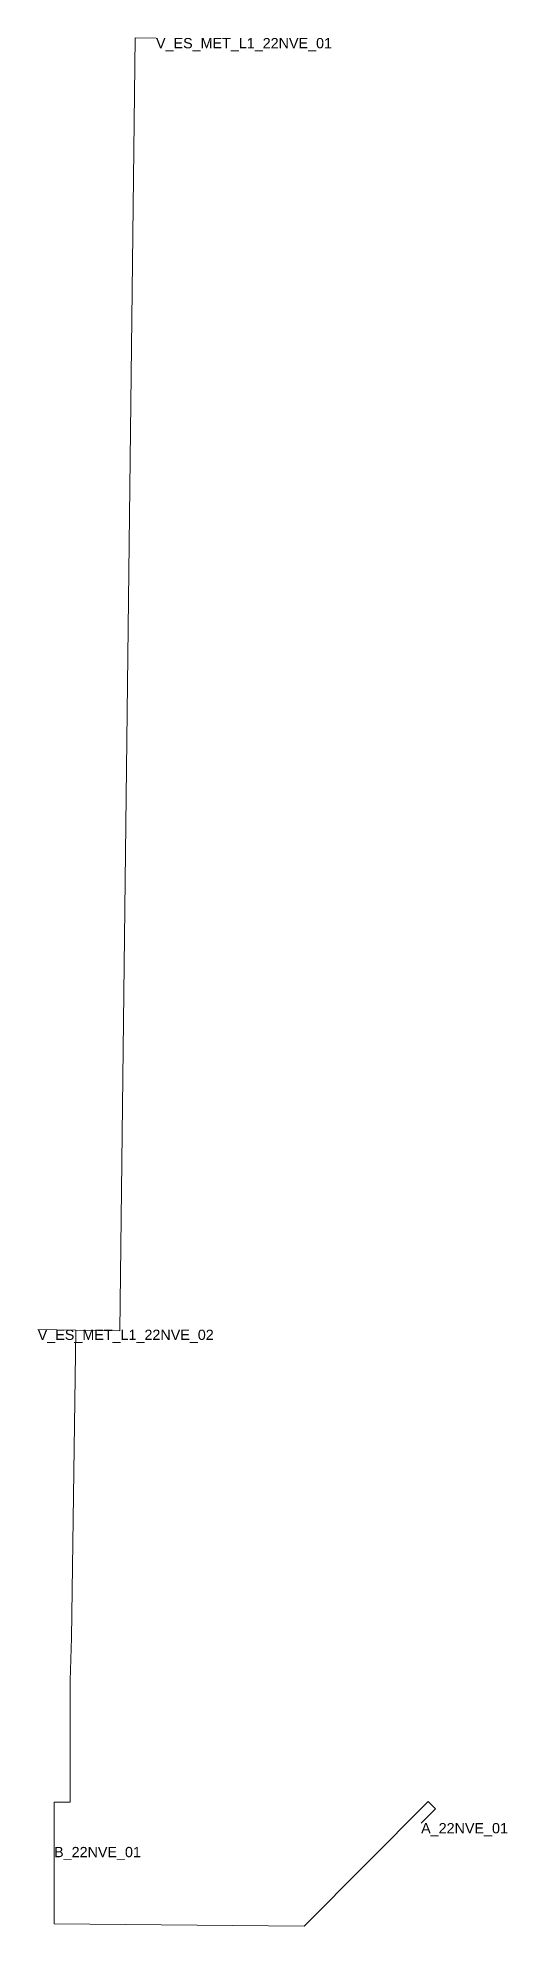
# Model space of a CAD drawing. Header units: metres. Extents: x 432058.6 to 432081.5, y 4585217.5 to 4585309.5.
import ezdxf
from ezdxf.enums import TextEntityAlignment as Align

# ---------------------------------------------------------------- set-up
doc = ezdxf.new("R2010")
doc.units = ezdxf.units.M
doc.header["$MEASUREMENT"] = 0
for name, color, linetype, lineweight, true_color in [('01_A_AccesTren_t', 40, 'Continuous', 0, 0xffd600), ('01_C_AccesExt_t', 251, 'Continuous', 0, 0x646464), ('01_I_Ascensor_l', 251, 'Continuous', 0, 0x646464), ('01_I_BarreraTarifaria_t', 251, 'Continuous', 0, 0x646464), ('01_I_Horitzontal_l', 251, 'Continuous', 0, 0x646464)]:
    doc.layers.add(name, color=color, linetype=linetype, lineweight=lineweight, true_color=true_color)
doc.styles.add('Style-Arial', font='arial.ttf')

msp = doc.modelspace()

# ---------------------------------------------------------------- linework, layer by layer
at = {"layer": '01_I_Ascensor_l'}
for p, q in [((432060.215161, 4585229.428035, -10), (432060.273176, 4585231.508537, -20)), ((432078.017194, 4585223.188211), (432077.666704, 4585223.537722, -10))]:
    msp.add_line(p, q, dxfattribs=at)
at = {"layer": '01_I_Horitzontal_l'}
for p, q in [((432060.484112, 4585246.508537, -20), (432058.627953, 4585246.532501, -20)), ((432060.273176, 4585231.508537, -20), (432060.484112, 4585246.508537, -20)), ((432077.320286, 4585222.489348), (432078.017194, 4585223.188211))]:
    msp.add_line(p, q, dxfattribs=at)
at = {"layer": '01_I_Horitzontal_l', "flags": 128}
for points, elevation in [([(432060.484112, 4585246.508537), (432062.629284, 4585246.480843), (432063.38162, 4585309.486644), (432064.393918, 4585309.473963)], -20), ([(432059.425305, 4585221.325524), (432059.425305, 4585223.51375), (432060.215161, 4585223.51375), (432060.215161, 4585229.428035)], -10), ([(432077.666704, 4585223.537722), (432071.619023, 4585217.461451), (432059.425305, 4585217.582336), (432059.425305, 4585221.325524)], -10)]:
    msp.add_lwpolyline(points, dxfattribs=dict(at, elevation=elevation))

# ---------------------------------------------------------------- texts
at = {"layer": '01_A_AccesTren_t', "style": 'Style-Arial'}
for s, p in [('V_ES_MET_L1_22NVE_01', (432064.393918, 4585309.473963, -20)), ('V_ES_MET_L1_22NVE_02', (432058.627953, 4585246.532501, -20))]:
    msp.add_text(s, height=0.5, dxfattribs=at).set_placement(p, align=Align.TOP_LEFT)
at = {"layer": '01_C_AccesExt_t', "style": 'Style-Arial'}
msp.add_text('A_22NVE_01', height=0.5, dxfattribs=at).set_placement((432077.320286, 4585222.489348), align=Align.TOP_LEFT)
at = {"layer": '01_I_BarreraTarifaria_t', "style": 'Style-Arial'}
msp.add_text('B_22NVE_01', height=0.5, dxfattribs=at).set_placement((432059.425305, 4585221.325524, -10), align=Align.TOP_LEFT)

doc.saveas('drawing.dxf')
